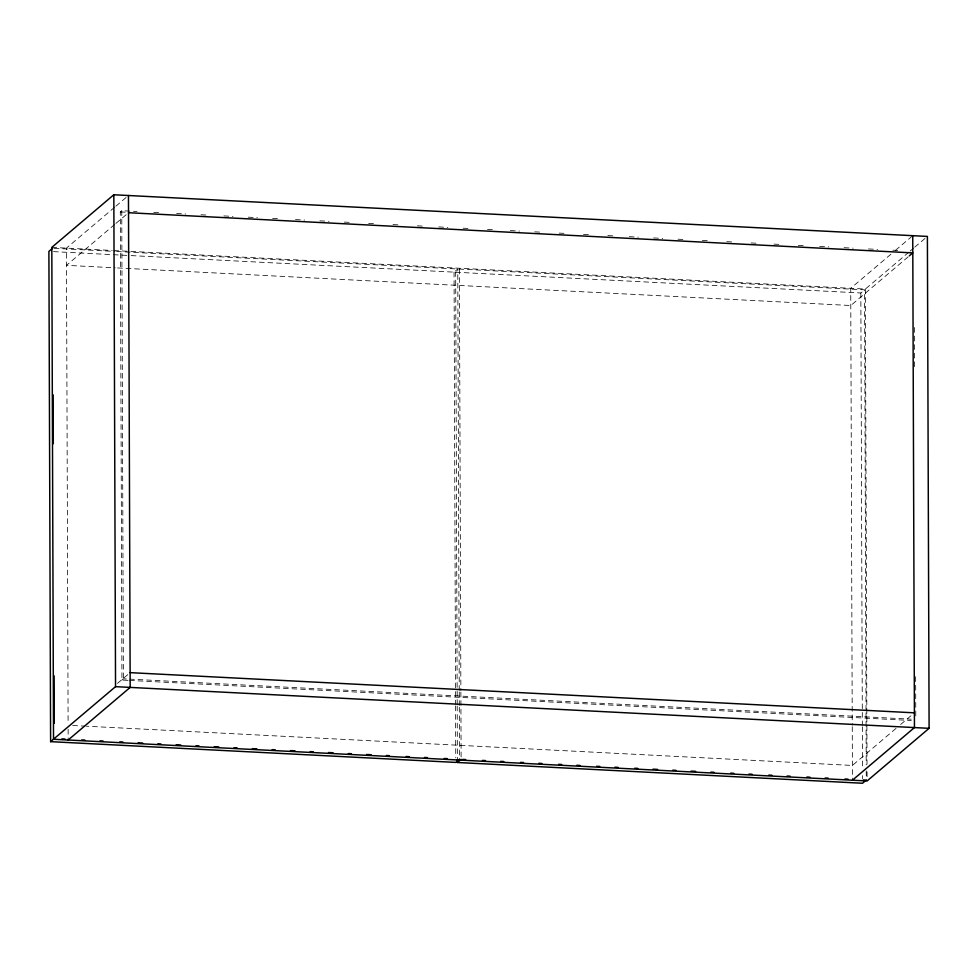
<?xml version="1.0" encoding="UTF-8"?>
<svg xmlns="http://www.w3.org/2000/svg" width="978" height="978" viewBox="0 0 978 978"><rect width="100%" height="100%" fill="white"/><g stroke="black" fill="none" stroke-linecap="round" stroke-linejoin="round"><path stroke-width="0.73" stroke-dasharray="4.89 3.67" d="M114.683 207.202L66.443 248.119L68.105 723.219M115.832 206.224L128.46 195.502M128.045 680.358L121.944 680.04L120.306 211.92L121.761 210.698L136.993 211.468M114.744 224.414L66.504 265.331L115.331 267.838M115.893 223.436L128.521 212.715M131.15 255.6L454.049 272.141L457.777 268.987L459.244 690.517M457.191 704.453L455.675 272.226L459.403 269.072L864.552 289.83L866.031 711.361M117.494 683.365L130.135 672.644M121.944 680.04L123.387 678.818L127.959 679.05M890.921 254.194L850.726 288.302L852.241 725.211M895.506 250.307L912.743 235.686M455.675 272.226L860.836 292.984L864.552 289.83M113.754 250.539L865.371 289.048L909.002 252.031M910.151 251.053L913.599 248.131M914.748 247.153L925.09 238.387M908.207 256.798L850.787 305.515L116.859 267.911M896.031 728.414L852.388 765.444L86.419 726.202M900.628 724.515L912.107 714.771M153.754 212.336L161.382 212.727M176.615 213.497L185.759 213.974M201.003 214.757L208.62 215.148M223.852 215.918L232.996 216.395M248.241 217.177L257.385 217.642M272.618 218.424L280.234 218.815M295.478 219.598L304.623 220.062M319.855 220.845L328.999 221.309M344.244 222.092L351.86 222.483M368.62 223.339L376.237 223.73M393.009 224.585L399.097 224.903M417.386 225.832L423.486 226.15M438.719 226.933L447.863 227.397M463.107 228.18L470.724 228.571M487.484 229.427L495.1 229.818M510.345 230.6L519.489 231.065M534.721 231.847L542.338 232.238M559.11 233.094L566.727 233.485M583.487 234.353L591.103 234.744M607.864 235.6L613.964 235.906M629.209 236.688L638.341 237.165M653.585 237.935L662.729 238.412M677.962 239.194L685.59 239.586M702.351 240.441L709.967 240.832M726.727 241.688L734.344 242.079M751.116 242.935L757.204 243.253M773.965 244.109L781.593 244.5M798.354 245.356L805.97 245.747M819.686 246.456L828.831 246.921M844.063 247.703L853.207 248.167M868.452 248.95L877.596 249.414M892.828 250.197L900.445 250.588M120.306 211.92L126.406 212.226M51.81 247.373L112.225 250.466M54.145 248.314L115.074 251.432M116.59 251.505L457.777 268.987M53.472 251.627L129.622 255.527M129.487 679.123L911.227 719.185M129.561 680.431L911.3 720.493M72.69 725.493L84.903 726.128M914.43 327.532L914.577 368.706M915.652 676.715L915.799 719.417M865.371 289.048L867.021 764.148M867.046 771.789L867.083 780.957M866.031 712.889L866.215 764.82M866.239 770.921L866.264 780.089M860.836 292.984L862.339 725.211M862.351 726.74L862.498 769.503M862.523 775.615L862.535 778.671M852.254 726.74L852.437 780.2M459.403 269.072L460.87 690.602M460.882 692.131L461.115 759.331M459.257 692.045L459.293 705.798M459.305 707.326L459.489 759.246M457.191 705.982L457.386 759.429M454.049 272.141L455.565 704.368M455.565 705.896L455.748 757.828M121.761 210.698L123.387 678.818M68.13 729.331L68.167 740.016"/><path stroke-width="1.47" d="M113.827 194.756L51.81 247.373L53.521 739.27L867.083 780.957L929.1 728.329L927.389 236.431L113.827 194.756L115.538 686.654L50.611 741.654L48.9 251.383L52.616 248.229M68.167 740.016L130.184 687.4L128.46 195.502M909.357 255.82L912.804 252.899L128.521 212.715M459.489 759.246L455.76 762.412L50.611 741.654M457.386 759.429L457.386 762.485L461.115 759.331M852.437 780.2L914.454 727.583L912.743 235.686M130.135 672.644L914.406 712.828M115.538 686.654L929.1 728.329M61.944 738.879L65 739.038M81.749 739.894L84.793 740.053M100.025 740.835L103.069 740.994M119.829 741.85L122.873 742.009M138.106 742.779L142.678 743.023M157.91 743.793L160.954 743.952M176.187 744.735L180.747 744.967M195.979 745.749L199.035 745.908M214.255 746.691L218.827 746.923M234.06 747.705L237.104 747.852M252.336 748.635L256.908 748.867M272.141 749.649L275.185 749.808M290.417 750.591L294.989 750.823M310.222 751.605L313.266 751.752M328.498 752.534L333.07 752.767M348.302 753.549L351.346 753.708M366.579 754.49L371.139 754.723M386.371 755.505L389.427 755.664M406.176 756.52L409.22 756.679M424.452 757.449L427.496 757.608M444.256 758.463L447.301 758.622M462.631 759.405L465.687 759.564M482.435 760.419L485.479 760.578M500.712 761.361L503.756 761.52M520.516 762.375L523.56 762.534M538.792 763.317L541.836 763.463M558.597 764.331L561.641 764.478M576.873 765.261L579.917 765.419M596.666 766.275L599.722 766.434M614.954 767.217L617.998 767.375M634.746 768.231L637.79 768.39M653.023 769.16L657.595 769.405M672.827 770.175L675.871 770.334M691.104 771.116L695.676 771.349M710.908 772.131L713.952 772.29M730.713 773.146L733.757 773.305M748.989 774.087L752.033 774.234M768.781 775.102L771.838 775.248M787.058 776.031L790.114 776.19M806.862 777.045L809.906 777.204M825.139 777.987L828.183 778.133M844.943 779.001L847.987 779.148M863.219 779.931L866.264 780.089L862.547 783.244L457.386 762.485M53.13 394.855L53.301 443.719M54.108 675.871L54.279 723.219"/></g></svg>
